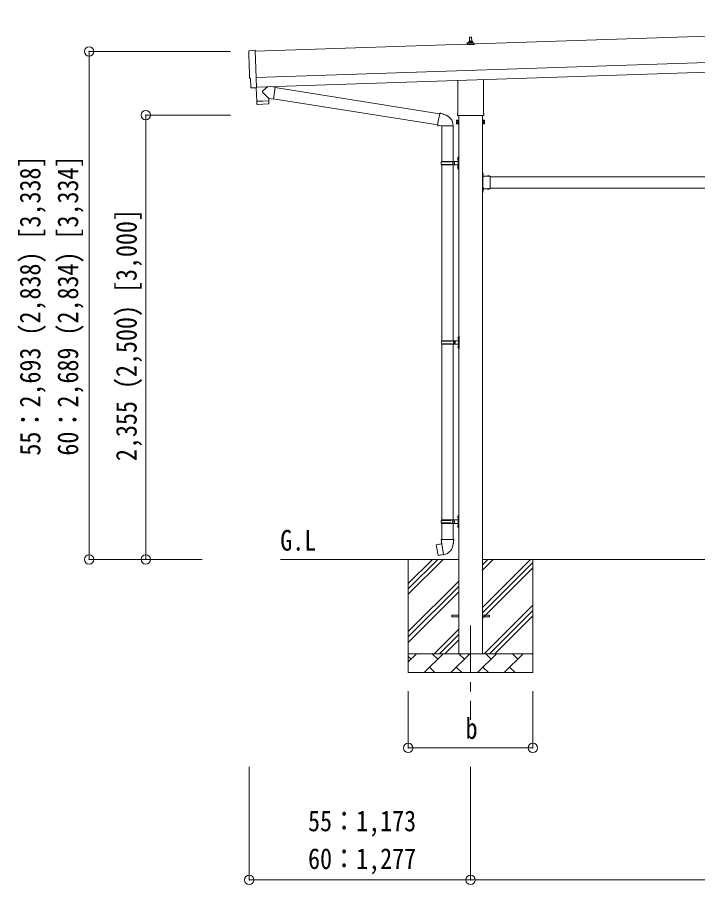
# Model space of a CAD drawing. Units: millimetres at full size, sheet at 1:50; details may follow other scales. Extents: x -14053 to 14053, y -9700 to 9700.
# Drawn here: x 1635 to 5240, y -3655 to 942 of the extents above; entities that cross this region are included whole.
import ezdxf
from ezdxf.enums import TextEntityAlignment as Align

# ---------------------------------------------------------------- set-up
doc = ezdxf.new("R2010")
doc.units = ezdxf.units.MM
doc.header["$LTSCALE"] = 50
doc.header["$PDMODE"] = 32
doc.header["$PDSIZE"] = 50
doc.linetypes.add('CHAIN1', pattern=[8, 5, -1, 1, -1])
doc.linetypes.add('USER8', pattern=[4, 3, -1])
for name, color, linetype, lineweight in [('0-2_建具', 4, 'Continuous', 9), ('0-3_階段', 7, 'CHAIN1', 9), ('0-4_設備', 7, 'Continuous', 9), ('0-7_ハッチ', 7, 'Continuous', 9), ('0-8_外構', 6, 'Continuous', 9), ('0-9_敷地', 7, 'Continuous', 9)]:
    doc.layers.add(name, color=color, linetype=linetype, lineweight=lineweight)
doc.styles.add('ＭＳ ゴシック', font='')
doc.styles.get('ＭＳ ゴシック').set_extended_font_data('MS Gothic')

msp = doc.modelspace()

# ---------------------------------------------------------------- linework, layer by layer
at = {"layer": '0-2_建具'}
for p, q in [((8278.27, 942.47), (2895.26, 763.04)), ((4030.91, 813.65), (4031.63, 837.18)), ((4032.63, 838.15), (4041.18, 838.15)), ((4042.18, 837.18), (4042.91, 813.65)), ((2899.93, 623.12), (8282.94, 802.55)), ((4018.66, 798.15), (4018.66, 805.87)), ((4055.16, 798.15), (4018.66, 798.15)), ((4019.04, 806.65), (4054.77, 806.65)), ((4019.42, 806.84), (4026.14, 808.47)), ((4026.52, 808.65), (4047.29, 808.65)), ((4026.91, 809.44), (4026.91, 813.65)), ((4027.91, 813.65), (4045.91, 813.65)), ((4046.91, 809.44), (4046.91, 813.65)), ((4054.39, 806.84), (4047.67, 808.47)), ((4055.16, 798.15), (4055.16, 805.87)), ((2901.59, 573.15), (8284.6, 752.58)), ((3968.61, 434.17), (3968.61, 608.71)), ((4105.21, 613.27), (4105.21, 434.17)), ((2882.1, 568.72), (2875.17, 568.86)), ((2901.68, 570.38), (2901.72, 569.38)), ((3966.91, 425.39), (3966.91, 430.89)), ((4104.84, 421.89), (3968.97, 421.89)), ((3974.41, 421.89), (3974.41, -2430.61)), ((4099.41, -2430.61), (4099.41, 421.89)), ((4106.91, 430.89), (4106.91, 425.39)), ((3962.91, 395.89), (3963.67, 397.21)), ((3962.91, 395.89), (3962.91, 378.89)), ((3962.91, 378.89), (3963.67, 377.58)), ((3969.91, 392.3), (3963.67, 392.3)), ((3969.91, 382.49), (3963.67, 382.49)), ((3969.91, 377.58), (3963.67, 377.58)), ((3972.41, 378.19), (3969.91, 378.19)), ((4101.41, 378.19), (4103.91, 378.19)), ((4103.91, 392.3), (4110.15, 392.3)), ((4103.91, 382.49), (4110.15, 382.49)), ((4103.91, 377.58), (4110.15, 377.58)), ((4110.91, 395.89), (4110.15, 397.21)), ((4110.91, 378.89), (4110.15, 377.58)), ((4110.91, 395.89), (4110.91, 378.89)), ((4101.41, 120.39), (4099.41, 120.39)), ((4099.41, 120.39), (4099.41, 100.39)), ((4099.41, 113.39), (4101.41, 113.39)), ((4099.41, 107.39), (4101.41, 107.39)), ((4101.41, 120.39), (4101.41, 100.39)), ((4101.92, 116.29), (4101.41, 116.29)), ((4101.41, 116.29), (4101.41, 104.49)), ((4141.41, 100.39), (4101.41, 100.39)), ((4101.41, 96.39), (4101.41, 38.39)), ((4138.31, 100.39), (4126.51, 100.39)), ((4138.31, 100.9), (4138.31, 100.39)), ((4141.41, 100.39), (4141.41, 34.39)), ((4141.41, 97.39), (7032.41, 97.39)), ((4099.41, 34.39), (4099.41, 14.39)), ((4099.41, 27.39), (4101.41, 27.39)), ((4099.41, 21.39), (4101.41, 21.39)), ((4101.41, 14.39), (4099.41, 14.39)), ((4105.41, 37.39), (4099.91, 37.39)), ((4101.41, 36.39), (4105.41, 36.39)), ((4101.41, 34.39), (4101.41, 14.39)), ((4141.41, 34.39), (4101.41, 34.39)), ((4101.92, 30.29), (4101.41, 30.29)), ((4101.41, 30.29), (4101.41, 18.49)), ((4138.31, 34.39), (4126.51, 34.39)), ((4138.31, 33.88), (4138.31, 34.39)), ((4141.41, 37.39), (7032.41, 37.39)), ((3936.91, -2226.11), (3974.41, -2226.11)), ((3936.91, -2235.11), (3936.91, -2226.11)), ((3936.91, -2235.11), (3974.41, -2235.11)), ((4099.41, -2226.11), (4136.91, -2226.11)), ((4099.41, -2235.11), (4136.91, -2235.11)), ((4136.91, -2235.11), (4136.91, -2226.11))]:
    msp.add_line(p, q, dxfattribs=at)
for points in [[(2863.59, 765.42), (2895.09, 768.13), (2901.68, 570.38)], [(2872.23, 571.75), (2870.66, 618.75), (2870.06, 618.73)], [(2882.83, 569.02), (2883.47, 569.68), (2901.72, 569.38)], [(3969.91, 377.58), (3969.91, 397.21), (3963.67, 397.21)], [(3969.91, 378.19), (3969.91, 396.59), (3972.41, 396.59)], [(4103.91, 378.19), (4103.91, 396.59), (4101.41, 396.59)], [(4103.91, 377.58), (4103.91, 397.21), (4110.15, 397.21)], [(4105.41, 97.39), (4099.91, 97.39), (4099.91, 37.39)], [(4101.92, 116.29), (4101.92, 104.49), (4101.41, 104.49)], [(4101.41, 96.39), (4105.41, 96.39), (4105.41, 98.39), (4101.41, 98.39)], [(4138.31, 100.9), (4126.51, 100.9), (4126.51, 100.39)], [(4101.41, 38.39), (4105.41, 38.39), (4105.41, 36.39)], [(4101.92, 30.29), (4101.92, 18.49), (4101.41, 18.49)], [(4138.31, 33.88), (4126.51, 33.88), (4126.51, 34.39)]]:
    msp.add_lwpolyline(points, dxfattribs=at)
for points in [[(3972.41, 376.89), (3972.41, 397.89), (3974.41, 397.89), (3974.41, 376.89)], [(4101.41, 376.89), (4101.41, 397.89), (4099.41, 397.89), (4099.41, 376.89)]]:
    msp.add_lwpolyline(points, close=True, dxfattribs=at)
at = {"layer": '0-2_建具', "linetype": 'USER8'}
for points in [[(4104.02, 112.89), (4101.24, 111.54), (4100.63, 110.39)], [(4104.02, 107.89), (4101.24, 109.25), (4100.63, 110.39)], [(4129.91, 103), (4131.26, 100.23), (4132.41, 99.62)], [(4134.91, 103), (4133.55, 100.23), (4132.41, 99.62)], [(4104.02, 26.89), (4101.24, 25.54), (4100.63, 24.39)], [(4104.02, 21.89), (4101.24, 23.25), (4100.63, 24.39)], [(4129.91, 31.78), (4131.26, 34.56), (4132.41, 35.17)], [(4134.91, 31.78), (4133.55, 34.56), (4132.41, 35.17)]]:
    msp.add_lwpolyline(points, dxfattribs=at)
at = {"layer": '0-2_建具'}
for centre, radius, start, end in [((4032.63, 837.15), 1, 90, 178.60509), ((4041.18, 837.15), 1, 1.39491, 90), ((4019.66, 805.87), 1, 103.62699, 180), ((4025.91, 809.44), 1, 283.62699, 0), ((4030.99, 813.02), 4.13, 90, 171.17633), ((4027.91, 812.65), 1, 90, 180), ((4040.24, 813.65), 4.83, 133.60282, 180), ((4033.57, 813.65), 4.83, 0, 46.39718), ((4042.82, 813.02), 4.13, 8.82367, 90), ((4045.91, 812.65), 1, 0, 90), ((4047.91, 809.44), 1, 180, 256.37301), ((4054.16, 805.87), 1, 0, 76.37301), ((3970.91, 430.89), 4, 125.09963, 180), ((3970.91, 425.39), 4, 180, 194.47751), ((3970.91, 425.39), 4, 194.47751, 241.04498), ((4102.91, 425.39), 4, 298.95502, 345.52249), ((4102.91, 430.89), 4, 0, 54.90037), ((4102.91, 425.39), 4, 345.52249, 0), ((3967.25, 394.75), 4.34, 145.61575, 214.38425), ((3979.15, 387.39), 16.24, 162.41205, 197.58795), ((3967.25, 380.03), 4.34, 145.61575, 214.38425), ((4106.56, 394.75), 4.34, 325.61575, 34.38425), ((4094.67, 387.39), 16.24, 342.41205, 17.58795), ((4106.56, 380.03), 4.34, 325.61575, 34.38425), ((4101.41, 100.39), 2, 180, 270), ((4096.17, 110.39), 8.23, 314.2189, 45.7811), ((4132.41, 95.16), 8.23, 44.2189, 135.7811), ((4101.41, 34.39), 2, 90, 180), ((4096.17, 24.39), 8.23, 314.2189, 45.7811), ((4132.41, 39.63), 8.23, 224.2189, 315.7811)]:
    msp.add_arc(centre, radius, start, end, dxfattribs=at)
for centre, major_axis, ratio, start_param, end_param in [((2863.85, 762.43), (-3, -0.1), 0.99863, 4.7647489, 6.2979817), ((-1897.02, 533.27), (4760.73, 158.69), 0.99863, 6.2686928, 6.2979817), ((2869.92, 623.13), (-4.4, -0.15), 0.99863, 6.2686928, 7.8539816), ((2875.23, 571.86), (-2.11, -2.14), 0.9974, 5.5252311, 7.0411395), ((2882.12, 569.73), (-0.704, -0.714), 0.9974, 0.7579542, 1.5707963)]:
    msp.add_ellipse(centre, major_axis=major_axis, ratio=ratio, start_param=start_param, end_param=end_param, dxfattribs=at)
at = {"layer": '0-3_階段'}
msp.add_line((4036.91, -2280.61), (4036.91, -2780.61), dxfattribs=at)
at = {"layer": '0-4_設備'}
for p, q in [((3974.41, -1930.61), (3030.25, -1930.61)), ((3706.91, -1930.61), (3706.91, -2530.61)), ((3706.91, -2115.66), (3891.96, -1930.61)), ((3706.91, -2087.37), (3863.67, -1930.61)), ((3706.91, -2059.09), (3835.39, -1930.61)), ((7074.41, -1930.61), (4099.41, -1930.61)), ((4099.41, -2185.71), (4354.51, -1930.61)), ((4099.41, -1987.72), (4156.52, -1930.61)), ((4099.41, -1959.43), (4128.23, -1930.61)), ((4366.91, -1930.61), (4366.91, -2530.61)), ((4099.41, -2213.99), (4366.91, -1946.49)), ((4099.41, -2242.27), (4366.91, -1974.77)), ((3706.91, -2313.65), (3974.41, -2046.15)), ((3706.91, -2341.93), (3974.41, -2074.43)), ((3706.91, -2370.22), (3974.41, -2102.72)), ((4109.06, -2430.61), (4366.91, -2172.76)), ((4137.35, -2430.61), (4366.91, -2201.05)), ((4165.63, -2430.61), (4366.91, -2229.33)), ((3844.51, -2430.61), (3974.41, -2300.71)), ((3872.79, -2430.61), (3974.41, -2328.99)), ((3901.07, -2430.61), (3974.41, -2357.27)), ((3706.91, -2430.61), (4366.91, -2430.61)), ((3706.91, -2473.5), (3749.8, -2430.61)), ((3791.22, -2530.61), (3891.22, -2430.61)), ((3862.67, -2459.16), (3834.11, -2430.61)), ((3932.64, -2530.61), (4032.64, -2430.61)), ((4004.09, -2459.16), (3975.54, -2430.61)), ((4074.06, -2530.61), (4174.06, -2430.61)), ((4145.51, -2459.16), (4116.96, -2430.61)), ((4215.49, -2530.61), (4315.49, -2430.61)), ((4286.93, -2459.16), (4258.38, -2430.61)), ((4363.62, -2430.61), (4366.91, -2427.32)), ((3721.25, -2459.16), (3706.91, -2444.82)), ((3819.77, -2502.05), (3848.33, -2530.61)), ((3961.2, -2502.05), (3989.75, -2530.61)), ((4102.62, -2502.05), (4131.17, -2530.61)), ((4244.04, -2502.05), (4272.59, -2530.61)), ((4366.91, -2530.61), (3706.91, -2530.61))]:
    msp.add_line(p, q, dxfattribs=at)
at = {"layer": '0-8_外構'}
for p, q in [((2015.26, 762.01), (2765.26, 762.01)), ((2015.26, 762.01), (2015.26, -1930.61)), ((2315.26, 424.39), (2765.26, 424.39)), ((2315.26, 424.39), (2315.26, -1930.61)), ((2015.26, -1930.61), (2615.26, -1930.61)), ((2315.26, -1930.61), (2615.26, -1930.61)), ((3706.91, -2929.61), (3706.91, -2629.61)), ((4366.91, -2929.61), (4366.91, -2629.61)), ((3706.91, -2929.61), (4366.91, -2929.61)), ((2864.26, -3629.61), (2864.26, -3029.61)), ((4036.91, -3629.61), (4036.91, -3029.61))]:
    msp.add_line(p, q, dxfattribs=at)
msp.add_lwpolyline([(2864.26, -3629.61), (4036.91, -3629.61), (7136.91, -3629.61), (8313.93, -3629.61)], dxfattribs=at)
for p in [(2015.26, 762.01), (2315.26, 424.39), (2015.26, -1930.61), (2315.26, -1930.61), (3706.91, -2929.61), (4366.91, -2929.61), (2864.26, -3629.61), (4036.91, -3629.61)]:
    msp.add_point(p, dxfattribs=at)
at = {"layer": '0-9_敷地'}
for p, q in [((2963.01, 575.19), (2935.79, 552.16)), ((3000.7, 571.9), (2974.79, 575.59)), ((3000.7, 571.9), (2991.74, 508.84)), ((3000.93, 570), (3873.04, 431.14)), ((2967.25, 512.32), (2935.76, 544.83)), ((2967.25, 512.32), (2991.74, 508.84)), ((2967.25, 512.32), (2967.65, 500.31)), ((2991.5, 510.74), (3862.62, 372.05)), ((2903.72, 497.18), (2904.39, 484.14)), ((2965, 483.21), (2907.48, 481.29)), ((2908.19, 498.32), (2908.24, 497.33)), ((2963.16, 500.16), (2963.17, 499.16)), ((3873.36, 432.96), (3867.83, 401.6)), ((3873.36, 432.96), (3874.5, 434.94)), ((3874.5, 434.94), (3878.06, 434.32)), ((3878.06, 434.32), (3878.48, 431.97)), ((3892.99, 429.15), (3894.68, 427.52)), ((3894.68, 427.52), (3896.79, 427.07)), ((3862.3, 370.23), (3867.83, 401.6)), ((3862.3, 370.23), (3862.69, 367.98)), ((3862.3, 370.23), (3867.45, 369.41)), ((3862.69, 367.98), (3866.26, 367.35)), ((3866.26, 367.35), (3867.45, 369.41)), ((3867.45, 369.41), (3882.05, 367.1)), ((3882.05, 367.1), (3884.26, 368.08)), ((3944.56, 367.69), (3883.37, 367.69)), ((3884.41, 367.69), (3884.41, 178.39)), ((3944.41, 367.69), (3944.41, 178.39)), ((3968.1, 195.54), (3970.15, 194.54)), ((3969.37, 197.54), (3970.01, 197.54)), ((3969.37, 197.54), (3969.37, 189.24)), ((3969.37, 189.24), (3970.01, 189.24)), ((3970.01, 197.54), (3970.01, 189.24)), ((3970.01, 197.54), (3970.41, 197.14)), ((3970.01, 189.24), (3970.41, 189.64)), ((3970.15, 194.54), (3970.76, 193.39)), ((3970.41, 201.39), (3973.41, 202.89)), ((3970.41, 201.39), (3970.41, 169.39)), ((3970.41, 197.14), (3970.41, 189.64)), ((3973.41, 202.89), (3973.41, 169.39)), ((3973.41, 202.89), (3974.41, 202.89)), ((3974.41, 202.89), (3974.41, 169.39)), ((3881.41, 176.39), (3931.74, 176.39)), ((3881.41, 162.39), (3931.74, 162.39)), ((3882.41, 178.39), (3968.41, 178.39)), ((3882.41, 178.39), (3882.41, 176.39)), ((3882.41, 160.39), (3882.41, 162.39)), ((3882.41, 160.39), (3968.41, 160.39)), ((3884.41, 160.39), (3884.41, -771.61)), ((3941.41, 178.39), (3941.41, 173.89)), ((3941.41, 173.89), (3943.41, 173.89)), ((3941.41, 160.39), (3941.41, 164.89)), ((3941.41, 164.89), (3943.41, 164.89)), ((3943.41, 173.89), (3943.41, 169.39)), ((3943.41, 164.89), (3943.41, 169.39)), ((3944.41, 160.39), (3944.41, -771.61)), ((3949.41, 178.39), (3949.41, 169.39)), ((3949.41, 173.89), (3952.41, 173.89)), ((3949.41, 160.39), (3949.41, 169.39)), ((3949.41, 164.89), (3952.41, 164.89)), ((3952.41, 173.89), (3952.41, 169.39)), ((3952.41, 164.89), (3952.41, 169.39)), ((3968.1, 147.54), (3970.15, 146.54)), ((3969.37, 149.54), (3970.01, 149.54)), ((3969.37, 149.54), (3969.37, 141.24)), ((3969.37, 141.24), (3970.01, 141.24)), ((3970.01, 149.54), (3970.01, 141.24)), ((3970.01, 149.54), (3970.41, 149.14)), ((3970.01, 141.24), (3970.41, 141.64)), ((3970.15, 146.54), (3970.76, 145.39)), ((3970.41, 137.39), (3970.41, 169.39)), ((3970.41, 149.14), (3970.41, 141.64)), ((3973.41, 135.89), (3973.41, 169.39)), ((3974.41, 135.89), (3974.41, 169.39)), ((3970.41, 137.39), (3973.41, 135.89)), ((3973.41, 135.89), (3974.41, 135.89)), ((3883.91, -773.61), (3934.24, -773.61)), ((3884.91, -771.61), (3970.91, -771.61)), ((3884.91, -771.61), (3884.91, -773.61)), ((3943.91, -771.61), (3943.91, -776.11)), ((3943.91, -776.11), (3945.91, -776.11)), ((3945.91, -776.11), (3945.91, -780.61)), ((3945.91, -785.11), (3945.91, -780.61)), ((3951.91, -771.61), (3951.91, -780.61)), ((3951.91, -776.11), (3954.91, -776.11)), ((3951.91, -789.61), (3951.91, -780.61)), ((3954.91, -776.11), (3954.91, -780.61)), ((3954.91, -785.11), (3954.91, -780.61)), ((3970.6, -754.46), (3972.65, -755.46)), ((3971.87, -752.46), (3972.51, -752.46)), ((3971.87, -752.46), (3971.87, -760.76)), ((3971.87, -760.76), (3972.51, -760.76)), ((3972.51, -752.46), (3972.51, -760.76)), ((3972.51, -752.46), (3972.91, -752.86)), ((3972.51, -760.76), (3972.91, -760.36)), ((3972.65, -755.46), (3973.26, -756.61)), ((3972.91, -748.61), (3975.91, -747.11)), ((3972.91, -748.61), (3972.91, -780.61)), ((3972.91, -752.86), (3972.91, -760.36)), ((3972.91, -812.61), (3972.91, -780.61)), ((3975.91, -747.11), (3975.91, -780.61)), ((3975.91, -747.11), (3976.91, -747.11)), ((3975.91, -814.11), (3975.91, -780.61)), ((3976.91, -747.11), (3976.91, -780.61)), ((3976.91, -814.11), (3976.91, -780.61)), ((3883.91, -787.61), (3934.24, -787.61)), ((3884.41, -789.6), (3884.41, -1721.61)), ((3884.91, -789.61), (3884.91, -787.61)), ((3884.91, -789.61), (3970.91, -789.61)), ((3943.91, -789.61), (3943.91, -785.11)), ((3943.91, -785.11), (3945.91, -785.11)), ((3944.41, -789.6), (3944.41, -1721.61)), ((3951.91, -785.11), (3954.91, -785.11)), ((3970.6, -802.46), (3972.65, -803.46)), ((3971.87, -800.46), (3972.51, -800.46)), ((3971.87, -800.46), (3971.87, -808.76)), ((3971.87, -808.76), (3972.51, -808.76)), ((3972.51, -800.46), (3972.51, -808.76)), ((3972.51, -800.46), (3972.91, -800.86)), ((3972.51, -808.76), (3972.91, -808.36)), ((3972.65, -803.46), (3973.26, -804.61)), ((3972.91, -800.86), (3972.91, -808.36)), ((3972.91, -812.61), (3975.91, -814.11)), ((3975.91, -814.11), (3976.91, -814.11)), ((3970.41, -1698.61), (3973.41, -1697.11)), ((3970.41, -1698.61), (3970.41, -1730.61)), ((3973.41, -1697.11), (3973.41, -1730.61)), ((3973.41, -1697.11), (3974.41, -1697.11)), ((3974.41, -1697.11), (3974.41, -1730.61)), ((3881.41, -1723.61), (3931.74, -1723.61)), ((3881.41, -1737.61), (3931.74, -1737.61)), ((3882.41, -1721.61), (3968.41, -1721.61)), ((3882.41, -1721.61), (3882.41, -1723.61)), ((3882.41, -1739.61), (3882.41, -1737.61)), ((3882.41, -1739.61), (3968.41, -1739.61)), ((3884.41, -1739.61), (3884.41, -1824.53)), ((3941.41, -1721.61), (3941.41, -1726.11)), ((3941.41, -1726.11), (3943.41, -1726.11)), ((3941.41, -1739.61), (3941.41, -1735.11)), ((3941.41, -1735.11), (3943.41, -1735.11)), ((3943.41, -1726.11), (3943.41, -1730.61)), ((3943.41, -1735.11), (3943.41, -1730.61)), ((3944.41, -1739.61), (3944.41, -1824.53)), ((3949.41, -1721.61), (3949.41, -1730.61)), ((3949.41, -1726.11), (3952.41, -1726.11)), ((3949.41, -1739.61), (3949.41, -1730.61)), ((3949.41, -1735.11), (3952.41, -1735.11)), ((3952.41, -1726.11), (3952.41, -1730.61)), ((3952.41, -1735.11), (3952.41, -1730.61)), ((3968.1, -1704.46), (3970.15, -1705.46)), ((3969.37, -1702.46), (3970.01, -1702.46)), ((3969.37, -1702.46), (3969.37, -1710.76)), ((3969.37, -1710.76), (3970.01, -1710.76)), ((3970.01, -1702.46), (3970.01, -1710.76)), ((3970.01, -1702.46), (3970.41, -1702.86)), ((3970.01, -1710.76), (3970.41, -1710.36)), ((3970.15, -1705.46), (3970.76, -1706.61)), ((3970.41, -1702.86), (3970.41, -1710.36)), ((3970.41, -1762.61), (3970.41, -1730.61)), ((3973.41, -1764.11), (3973.41, -1730.61)), ((3974.41, -1764.11), (3974.41, -1730.61)), ((3968.1, -1752.46), (3970.15, -1753.46)), ((3969.37, -1750.46), (3970.01, -1750.46)), ((3969.37, -1750.46), (3969.37, -1758.76)), ((3969.37, -1758.76), (3970.01, -1758.76)), ((3970.01, -1750.46), (3970.01, -1758.76)), ((3970.01, -1750.46), (3970.41, -1750.86)), ((3970.01, -1758.76), (3970.41, -1758.36)), ((3970.15, -1753.46), (3970.76, -1754.61)), ((3970.41, -1750.86), (3970.41, -1758.36)), ((3970.41, -1762.61), (3973.41, -1764.11)), ((3973.41, -1764.11), (3974.41, -1764.11)), ((3882.56, -1824.53), (3880.41, -1825.32)), ((3880.41, -1825.32), (3880.41, -1828.93)), ((3880.41, -1828.93), (3882.65, -1829.75)), ((3882.56, -1824.53), (3914.41, -1824.53)), ((3882.56, -1824.53), (3882.65, -1829.75)), ((3882.65, -1829.75), (3882.91, -1844.53)), ((3946.26, -1824.53), (3914.41, -1824.53)), ((3948.41, -1828.93), (3946.17, -1829.75)), ((3946.26, -1824.53), (3948.41, -1825.32)), ((3948.41, -1825.32), (3948.41, -1828.93)), ((3855.95, -1852.99), (3855.14, -1854.16)), ((3855.14, -1854.16), (3864.76, -1908.71)), ((3883.82, -1847.74), (3855.95, -1852.99)), ((3868.69, -1850.38), (3868.48, -1850.63)), ((3882.91, -1844.53), (3884.26, -1846.53)), ((3894.17, -1905.03), (3884.04, -1847.56)), ((3884.06, -1846.74), (3884.06, -1847.44)), ((3884.26, -1846.53), (3884.23, -1846.54)), ((3944.6, -1846.48), (3944.52, -1848.64)), ((3945.91, -1844.53), (3944.6, -1846.48)), ((3878.78, -1907.63), (3878.5, -1907.47)), ((3894.47, -1905.79), (3894.23, -1905.13))]:
    msp.add_line(p, q, dxfattribs=at)
for points in [[(2901.32, 569.38), (2903.69, 498.17), (2967.65, 500.31)], [(2967.9, 486.25), (2967.69, 499.31), (2903.72, 497.18)], [(3873.36, 432.96), (3878.48, 431.97), (3892.99, 429.15)], [(3968.1, 191.25), (3970.15, 192.24), (3970.76, 193.39)], [(3968.1, 143.25), (3970.15, 144.24), (3970.76, 145.39)], [(3970.6, -758.75), (3972.65, -757.76), (3973.26, -756.61)], [(3970.6, -806.75), (3972.65, -805.76), (3973.26, -804.61)], [(3968.1, -1708.75), (3970.15, -1707.76), (3970.76, -1706.61)], [(3968.1, -1756.75), (3970.15, -1755.76), (3970.76, -1754.61)], [(3946.26, -1824.53), (3946.17, -1829.75), (3945.91, -1844.53)], [(3870.93, -1850.16), (3870.65, -1850.01), (3868.69, -1850.38)], [(3893.9, -1904.94), (3865.92, -1909.54), (3864.76, -1908.71)], [(3880.97, -1907.06), (3880.76, -1907.3), (3878.78, -1907.63)]]:
    msp.add_lwpolyline(points, dxfattribs=at)
for centre, radius, start, end in [((2939.18, 548.48), 5, 132.56466, 226.88314), ((2907.38, 484.29), 3, 182.90915, 271.95747), ((2964.9, 486.21), 3, 271.90915, 0.90915), ((3884.26, 368.08), 60.3, 359.62495, 78), ((3973.7, 193.39), 6, 136.21765, 223.78235), ((3930.16, 169.39), 49.25, 171.82876, 180.00002), ((3930.16, 169.39), 49.25, 180.00002, 188.17127), ((3931.74, 178.39), 2, 270, 359.99998), ((3931.74, 160.39), 2, 0.00005, 90.00004), ((3973.7, 145.39), 6, 136.21765, 223.78235), ((3968.41, 180.39), 2, 270, 359.99998), ((3968.41, 158.39), 2, 0.00005, 90.00004), ((3932.66, -780.61), 49.25, 171.82876, 180.00002), ((3932.66, -780.61), 49.25, 180.00002, 188.17127), ((3934.24, -771.61), 2, 270, 359.99998), ((3976.2, -756.61), 6, 136.21765, 223.78235), ((3970.91, -769.61), 2, 270, 359.99998), ((3934.24, -789.61), 2, 0.00005, 90.00004), ((3976.2, -804.61), 6, 136.21765, 223.78235), ((3970.91, -791.61), 2, 0.00005, 90.00004), ((3930.16, -1730.61), 49.25, 171.82876, 180.00002), ((3930.16, -1730.61), 49.25, 180.00002, 188.17127), ((3931.74, -1721.61), 2, 270, 359.99998), ((3931.74, -1739.61), 2, 0.00005, 90.00004), ((3973.7, -1706.61), 6, 136.21765, 223.78235), ((3968.41, -1719.61), 2, 270, 359.99998), ((3968.41, -1741.61), 2, 0.00005, 90.00004), ((3973.7, -1754.61), 6, 136.21765, 223.78235), ((3883.76, -1847.44), 0.3, 280.66842, 0), ((3884.26, -1846.74), 0.2, 100, 180), ((3884.26, -1846.53), 60.3, 279.96938, 358), ((3893.95, -1905.23), 0.3, 20, 99.33158), ((3894.66, -1905.73), 0.2, 200, 279.96938)]:
    msp.add_arc(centre, radius, start, end, dxfattribs=at)

# ---------------------------------------------------------------- texts
at = {"layer": '0-7_ハッチ', "style": 'ＭＳ ゴシック', "width": 0.85}
msp.add_text('G.L', height=110, dxfattribs=at).set_placement((3028.25, -1917.16), align=Align.BOTTOM_LEFT)
at = {"layer": '0-8_外構', "color": 7, "style": 'ＭＳ ゴシック', "width": 0.85}
for s, p in [('55：2,693 (2,838) [3,338]', (1790.26, -1380.55)), ('60：2,689 (2,834) [3,334]', (1990.26, -1380.55)), ('2,355 (2,500) [3,000]', (2300.26, -1409.36))]:
    msp.add_text(s, height=110, rotation=90, dxfattribs=at).set_placement(p, align=Align.BOTTOM_LEFT)
for s, p in [('b', (4010.66, -2914.61)), ('55：1,173', (3175.59, -3404.61)), ('60：1,277', (3175.59, -3604.61))]:
    msp.add_text(s, height=110, dxfattribs=at).set_placement(p, align=Align.BOTTOM_LEFT)

doc.saveas('drawing.dxf')
